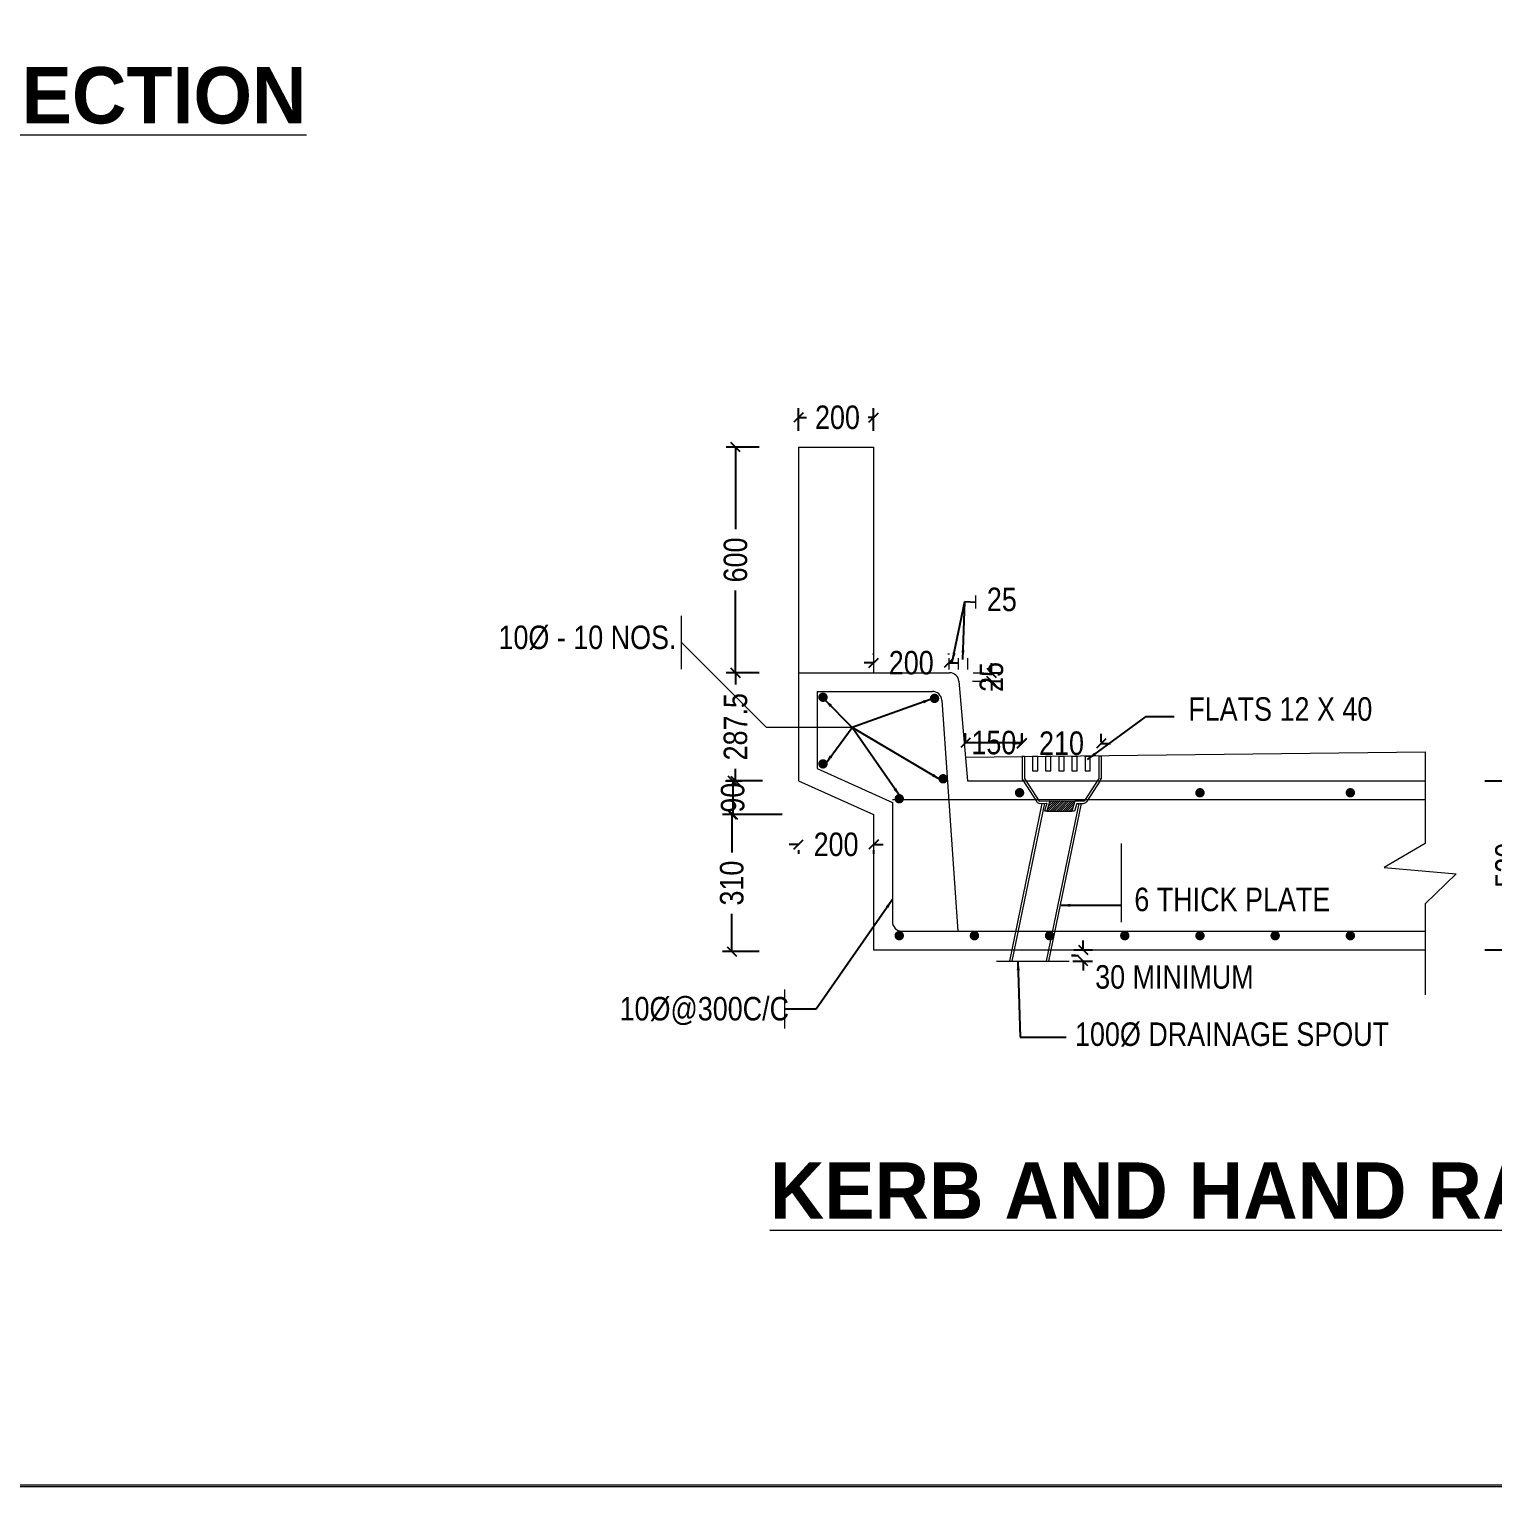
# Model space of a CAD drawing. Header units: millimetres. Extents: x 634443 to 694489, y 49595 to 86592.
# Drawn here: x 658857 to 674428, y 49595 to 65106 of the extents above; entities that cross this region are included whole.
import ezdxf

# ---------------------------------------------------------------- set-up
doc = ezdxf.new("R2010")
doc.units = ezdxf.units.MM
doc.header["$LTSCALE"] = 300
doc.header["$MEASUREMENT"] = 0
doc.layers.add('abutment', color=7, linetype='Continuous')
doc.layers.add('canal', color=7, linetype='Continuous')
doc.styles.add('ARIAL NARROW', font='ARIALN.TTF', dxfattribs={"height": 250})
doc.styles.add('CITYBLUEPR', font='cityb___.ttf')
doc.dimstyles.new('STANDARD$0', dxfattribs={"dimscale": 88.888889, "dimtxt": 0.02, "dimasz": 0.02, "dimexe": 0.05, "dimexo": 0.1, "dimgap": 0.002, "dimtad": 2, "dimdec": 0, "dimzin": 1, "dimdsep": 46, "dimtxsty": 'Standard', "dimcen": 0.09, "dimadec": 0, "dimazin": 0, "dimtfac": 1, "dimtdec": 4, "dimtofl": 0, "dimtmove": 0, "dimatfit": 3, "dimfxl": 1, "dimtolj": 1, "dimtzin": 1, "dimarcsym": 0})
doc.dimstyles.new('STANDARD$7', dxfattribs={"dimtxt": 2, "dimasz": 2, "dimexe": 1.25, "dimexo": 0.625, "dimtad": 1, "dimdec": 0, "dimlfac": 0.5, "dimdsep": 46, "dimtxsty": 'ARIAL NARROW', "dimcen": 2.5, "dimdle": 0.1, "dimse1": 1, "dimse2": 1, "dimadec": 0, "dimazin": 0, "dimtfac": 1, "dimtdec": 0, "dimtmove": 0, "dimatfit": 3, "dimfxl": 1, "dimtolj": 1, "dimtzin": 0, "dimarcsym": 0})

# ---------------------------------------------------------------- blocks, each defined once
blk = doc.blocks.new('_Oblique')
at = {"color": 0, "linetype": 'ByBlock', "lineweight": -2}
blk.add_line((-0.5, -0.5), (0.5, 0.5), dxfattribs=at)
blk = doc.blocks.new('*D31')
at = {"layer": 'abutment', "color": 0, "lineweight": -2, "transparency": 16777216}
for p, q in [((666622, 60658), (666272, 60658)), ((666372, 60658), (666372, 59785)), ((666372, 58258), (666372, 59132)), ((666622, 58258), (666272, 58258))]:
    blk.add_line(p, q, dxfattribs=at)
at = {"layer": 'Defpoints', "color": 0, "lineweight": 9, "transparency": 16777216}
for p in [(666372, 60658), (666722, 60658), (666722, 58258)]:
    blk.add_point(p, dxfattribs=at)
at = {"layer": 'abutment', "color": 0, "lineweight": -2, "transparency": 16777216, "xscale": 100, "yscale": 100, "zscale": 100}
for p, rotation in [((666372, 60658), 90), ((666372, 58258), 270)]:
    blk.add_blockref('_Oblique', p, dxfattribs=dict(at, rotation=rotation))
at = {"layer": 'abutment', "color": 0, "lineweight": 9, "transparency": 16777216, "insert": (666372, 59458), "char_height": 250, "attachment_point": 5, "rotation": 90, "style": 'ARIAL NARROW'}
blk.add_mtext('\\A1;600', dxfattribs=at)
blk = doc.blocks.new('*D32')
at = {"layer": 'abutment', "color": 0, "lineweight": -2, "transparency": 16777216}
for p, q in [((667841, 58453), (667841, 58463)), ((668641, 58453), (668641, 58463)), ((667841, 58363), (667741, 58363)), ((668641, 58363), (668741, 58363))]:
    blk.add_line(p, q, dxfattribs=at)
at = {"layer": 'Defpoints', "color": 0, "lineweight": 9, "transparency": 16777216}
for p in [(667841, 58363), (667841, 58353), (668641, 58353)]:
    blk.add_point(p, dxfattribs=at)
at = {"layer": 'abutment', "color": 0, "lineweight": -2, "transparency": 16777216, "xscale": 100, "yscale": 100, "zscale": 100}
blk.add_blockref('_Oblique', (667841, 58363), dxfattribs=at)
at = {"layer": 'abutment', "color": 0, "lineweight": -2, "transparency": 16777216, "xscale": 100, "yscale": 100, "zscale": 100, "rotation": 180}
blk.add_blockref('_Oblique', (668641, 58363), dxfattribs=at)
at = {"layer": 'abutment', "color": 0, "lineweight": 9, "transparency": 16777216, "insert": (668241, 58363), "char_height": 250, "attachment_point": 5, "style": 'ARIAL NARROW'}
blk.add_mtext('\\A1;200', dxfattribs=at)
blk = doc.blocks.new('*D33')
at = {"layer": 'abutment', "color": 0, "lineweight": -2, "transparency": 16777216}
for p, q in [((666622, 58258), (666272, 58258)), ((666372, 58258), (666372, 58132)), ((666372, 57108), (666372, 57235)), ((666659, 57108), (666272, 57108))]:
    blk.add_line(p, q, dxfattribs=at)
at = {"layer": 'Defpoints', "color": 0, "lineweight": 9, "transparency": 16777216}
for p in [(666722, 58258), (666372, 57108), (666759, 57108)]:
    blk.add_point(p, dxfattribs=at)
at = {"layer": 'abutment', "color": 0, "lineweight": -2, "transparency": 16777216, "xscale": 100, "yscale": 100, "zscale": 100}
for p, rotation in [((666372, 58258), 90), ((666372, 57108), 270)]:
    blk.add_blockref('_Oblique', p, dxfattribs=dict(at, rotation=rotation))
at = {"layer": 'abutment', "color": 0, "lineweight": 9, "transparency": 16777216, "insert": (666372, 57683), "char_height": 250, "attachment_point": 5, "rotation": 90, "style": 'ARIAL NARROW'}
blk.add_mtext('\\A1;287.5', dxfattribs=at)
blk = doc.blocks.new('*D34')
at = {"layer": 'abutment', "color": 0, "lineweight": -2, "transparency": 16777216}
for p, q in [((666266, 57108), (666442, 57108)), ((666342, 57108), (666342, 56748)), ((666866, 56748), (666242, 56748))]:
    blk.add_line(p, q, dxfattribs=at)
at = {"layer": 'Defpoints', "color": 0, "lineweight": 9, "transparency": 16777216}
for p in [(666166, 57108), (666342, 56748), (666966, 56748)]:
    blk.add_point(p, dxfattribs=at)
at = {"layer": 'abutment', "color": 0, "lineweight": -2, "transparency": 16777216, "xscale": 100, "yscale": 100, "zscale": 100}
for p, rotation in [((666342, 57108), 90), ((666342, 56748), 270)]:
    blk.add_blockref('_Oblique', p, dxfattribs=dict(at, rotation=rotation))
at = {"layer": 'abutment', "color": 0, "lineweight": 9, "transparency": 16777216, "insert": (666342, 56928), "char_height": 250, "attachment_point": 5, "rotation": 90, "style": 'ARIAL NARROW'}
blk.add_mtext('\\A1;90', dxfattribs=at)
blk = doc.blocks.new('*D35')
at = {"layer": 'abutment', "color": 0, "lineweight": -2, "transparency": 16777216}
for p, q in [((666622, 56748), (666232, 56748)), ((666332, 56748), (666332, 56346)), ((666332, 55290), (666332, 55693)), ((666622, 55290), (666232, 55290))]:
    blk.add_line(p, q, dxfattribs=at)
at = {"layer": 'Defpoints', "color": 0, "lineweight": 9, "transparency": 16777216}
for p in [(666722, 56748), (666332, 55290), (666722, 55290)]:
    blk.add_point(p, dxfattribs=at)
at = {"layer": 'abutment', "color": 0, "lineweight": -2, "transparency": 16777216, "xscale": 100, "yscale": 100, "zscale": 100}
for p, rotation in [((666332, 56748), 90), ((666332, 55290), 270)]:
    blk.add_blockref('_Oblique', p, dxfattribs=dict(at, rotation=rotation))
at = {"layer": 'abutment', "color": 0, "lineweight": 9, "transparency": 16777216, "insert": (666332, 56019), "char_height": 250, "attachment_point": 5, "rotation": 90, "style": 'ARIAL NARROW'}
blk.add_mtext('\\A1;310', dxfattribs=at)
blk = doc.blocks.new('*D36')
at = {"layer": 'abutment', "color": 0, "lineweight": -2, "transparency": 16777216}
for p, q in [((667041, 56430), (666941, 56430)), ((667041, 56371), (667041, 56330)), ((667841, 56430), (667941, 56430)), ((667841, 56371), (667841, 56330))]:
    blk.add_line(p, q, dxfattribs=at)
at = {"layer": 'Defpoints', "color": 0, "lineweight": 9, "transparency": 16777216}
for p in [(667041, 56471), (667841, 56471), (667841, 56430)]:
    blk.add_point(p, dxfattribs=at)
at = {"layer": 'abutment', "color": 0, "lineweight": -2, "transparency": 16777216, "xscale": 100, "yscale": 100, "zscale": 100}
blk.add_blockref('_Oblique', (667041, 56430), dxfattribs=at)
at = {"layer": 'abutment', "color": 0, "lineweight": -2, "transparency": 16777216, "xscale": 100, "yscale": 100, "zscale": 100, "rotation": 180}
blk.add_blockref('_Oblique', (667841, 56430), dxfattribs=at)
at = {"layer": 'abutment', "color": 0, "lineweight": 9, "transparency": 16777216, "insert": (667441, 56430), "char_height": 250, "attachment_point": 5, "style": 'ARIAL NARROW'}
blk.add_mtext('\\A1;200', dxfattribs=at)
blk = doc.blocks.new('*D37')
at = {"layer": 'abutment', "color": 0, "lineweight": -2, "transparency": 16777216}
for p, q in [((669419, 57506), (669319, 57506)), ((669419, 57515), (669419, 57606)), ((670261, 57520), (670261, 57606)), ((670261, 57506), (670361, 57506))]:
    blk.add_line(p, q, dxfattribs=at)
at = {"layer": 'Defpoints', "color": 0, "lineweight": 9, "transparency": 16777216}
for p in [(669419, 57506), (669419, 57415), (670261, 57420)]:
    blk.add_point(p, dxfattribs=at)
at = {"layer": 'abutment', "color": 0, "lineweight": -2, "transparency": 16777216, "xscale": 100, "yscale": 100, "zscale": 100}
blk.add_blockref('_Oblique', (669419, 57506), dxfattribs=at)
at = {"layer": 'abutment', "color": 0, "lineweight": -2, "transparency": 16777216, "xscale": 100, "yscale": 100, "zscale": 100, "rotation": 180}
blk.add_blockref('_Oblique', (670261, 57506), dxfattribs=at)
at = {"layer": 'abutment', "color": 0, "lineweight": 9, "transparency": 16777216, "insert": (669840, 57506), "char_height": 250, "attachment_point": 5, "style": 'ARIAL NARROW'}
blk.add_mtext('\\A1;210', dxfattribs=at)
blk = doc.blocks.new('*D38')
at = {"layer": 'abutment', "color": 0, "lineweight": -2, "transparency": 16777216}
for p, q in [((669089, 58258), (669195, 58258)), ((669095, 58258), (669095, 58358)), ((669089, 58167), (669195, 58167)), ((669095, 58167), (669095, 58067))]:
    blk.add_line(p, q, dxfattribs=at)
at = {"layer": 'Defpoints', "color": 0, "lineweight": 9, "transparency": 16777216}
for p in [(668989, 58258), (669095, 58258), (668989, 58167)]:
    blk.add_point(p, dxfattribs=at)
at = {"layer": 'abutment', "color": 0, "lineweight": -2, "transparency": 16777216, "xscale": 100, "yscale": 100, "zscale": 100}
for p, rotation in [((669095, 58258), 270), ((669095, 58167), 90)]:
    blk.add_blockref('_Oblique', p, dxfattribs=dict(at, rotation=rotation))
at = {"layer": 'abutment', "color": 0, "lineweight": 9, "transparency": 16777216, "insert": (669095, 58213), "char_height": 250, "attachment_point": 5, "rotation": 90, "style": 'ARIAL NARROW'}
blk.add_mtext('\\A1;25', dxfattribs=at)
blk = doc.blocks.new('*D39')
at = {"layer": 'abutment', "color": 0, "lineweight": -2, "transparency": 16777216}
for p, q in [((668819, 57508), (668819, 57613)), ((669421, 57513), (668819, 57513)), ((669421, 57515), (669421, 57613))]:
    blk.add_line(p, q, dxfattribs=at)
at = {"layer": 'Defpoints', "color": 0, "lineweight": 9, "transparency": 16777216}
for p in [(668819, 57513), (668819, 57408), (669421, 57415)]:
    blk.add_point(p, dxfattribs=at)
at = {"layer": 'abutment', "color": 0, "lineweight": -2, "transparency": 16777216, "xscale": 100, "yscale": 100, "zscale": 100, "rotation": 180}
blk.add_blockref('_Oblique', (668819, 57513), dxfattribs=at)
at = {"layer": 'abutment', "color": 0, "lineweight": -2, "transparency": 16777216, "xscale": 100, "yscale": 100, "zscale": 100}
blk.add_blockref('_Oblique', (669421, 57513), dxfattribs=at)
at = {"layer": 'abutment', "color": 0, "lineweight": 9, "transparency": 16777216, "insert": (669120, 57513), "char_height": 250, "attachment_point": 5, "style": 'ARIAL NARROW'}
blk.add_mtext('\\A1;150', dxfattribs=at)
blk = doc.blocks.new('*D40')
at = {"layer": 'abutment', "color": 0, "lineweight": -2, "transparency": 16777216}
for p, q in [((669970, 55308), (670169, 55308)), ((670069, 55308), (670069, 55408)), ((669960, 55188), (670169, 55188)), ((670069, 55188), (670069, 55088))]:
    blk.add_line(p, q, dxfattribs=at)
at = {"layer": 'Defpoints', "color": 0, "lineweight": 9, "transparency": 16777216}
for p in [(669870, 55308), (669860, 55188), (670069, 55188)]:
    blk.add_point(p, dxfattribs=at)
at = {"layer": 'abutment', "color": 0, "lineweight": -2, "transparency": 16777216, "xscale": 100, "yscale": 100, "zscale": 100}
for p, rotation in [((670069, 55308), 270), ((670069, 55188), 90)]:
    blk.add_blockref('_Oblique', p, dxfattribs=dict(at, rotation=rotation))
at = {"layer": 'abutment', "color": 0, "lineweight": 9, "transparency": 16777216, "insert": (670069, 55248), "char_height": 250, "attachment_point": 5, "rotation": 90, "style": 'ARIAL NARROW'}
blk.add_mtext("\\A1;'", dxfattribs=at)
blk = doc.blocks.new('*D41')
at = {"layer": 'abutment', "color": 0, "lineweight": -2, "transparency": 16777216}
for p, q in [((667041, 60833), (667041, 61075)), ((667841, 60833), (667841, 61075)), ((667041, 60975), (667128, 60975)), ((667841, 60975), (667784, 60975))]:
    blk.add_line(p, q, dxfattribs=at)
at = {"layer": 'Defpoints', "color": 0, "lineweight": 9, "transparency": 16777216}
for p in [(667841, 60975), (667041, 60733), (667841, 60733)]:
    blk.add_point(p, dxfattribs=at)
at = {"layer": 'abutment', "color": 0, "lineweight": -2, "transparency": 16777216, "xscale": 100, "yscale": 100, "zscale": 100, "rotation": 180}
blk.add_blockref('_Oblique', (667041, 60975), dxfattribs=at)
at = {"layer": 'abutment', "color": 0, "lineweight": -2, "transparency": 16777216, "xscale": 100, "yscale": 100, "zscale": 100}
blk.add_blockref('_Oblique', (667841, 60975), dxfattribs=at)
at = {"layer": 'abutment', "color": 0, "lineweight": 9, "transparency": 16777216, "insert": (667456, 60975), "char_height": 250, "attachment_point": 5, "style": 'ARIAL NARROW'}
blk.add_mtext('\\A1;200', dxfattribs=at)
blk = doc.blocks.new('*D42')
at = {"layer": 'abutment', "color": 0, "lineweight": -2, "transparency": 16777216}
for p, q in [((674343, 57108), (674681, 57108)), ((674581, 57108), (674581, 56535)), ((674581, 55309), (674581, 55883)), ((674343, 55309), (674681, 55309))]:
    blk.add_line(p, q, dxfattribs=at)
at = {"layer": 'Defpoints', "color": 0, "lineweight": 9, "transparency": 16777216}
for p in [(674243, 57108), (674243, 55309), (674581, 55309)]:
    blk.add_point(p, dxfattribs=at)
at = {"layer": 'abutment', "color": 0, "lineweight": -2, "transparency": 16777216, "xscale": 100, "yscale": 100, "zscale": 100}
for p, rotation in [((674581, 57108), 90), ((674581, 55309), 270)]:
    blk.add_blockref('_Oblique', p, dxfattribs=dict(at, rotation=rotation))
at = {"layer": 'abutment', "color": 0, "lineweight": 9, "transparency": 16777216, "insert": (674581, 56209), "char_height": 250, "attachment_point": 5, "rotation": 90, "style": 'ARIAL NARROW'}
blk.add_mtext('\\A1;520', dxfattribs=at)

msp = doc.modelspace()

# ---------------------------------------------------------------- hatches: boundary and pattern name
at = {"layer": 'abutment', "lineweight": 9}
h = msp.add_hatch(dxfattribs=at)
h.set_pattern_fill('LINE', color=0, scale=5, angle=45, style=0)
h.set_pattern_definition([(45, (665339.031, 56918.232), (-11.22532, 11.22532), [])])
h.paths.add_polyline_path([(669716.8, 56894.7), (669685.1, 56785), (669950.6, 56785), (669981.3, 56891.6)])

# ---------------------------------------------------------------- linework, layer by layer
at = {"color": 0, "linetype": 'ByBlock', "lineweight": 9}
for points in [[(634443.5, 86592.1), (694473.5, 86592.1), (694473.5, 49595), (634443.5, 49595)], [(634458.5, 86577.1), (694458.5, 86577.1), (694458.5, 49610), (634458.5, 49610)]]:
    msp.add_lwpolyline(points, close=True, dxfattribs=at)
at = {"layer": 'abutment', "color": 0, "lineweight": 9}
for p, q in [((667040.8, 60658.4), (667040.8, 57108.4)), ((667040.8, 60658.4), (667840.8, 60658.4)), ((667840.8, 60658.4), (667840.8, 58258.4)), ((668928, 58939.8), (668928, 59078.9)), ((665798.1, 58296), (665798.1, 58865.1)), ((666699.1, 57676.1), (665798.1, 58580.5)), ((668640.8, 58413.4), (668640.8, 58291.7)), ((668640.8, 58413.4), (668640.8, 58291.7)), ((668740.8, 58413.4), (668740.8, 58291.7)), ((668740.8, 58413.4), (668740.8, 58291.7)), ((668840.8, 58413.4), (668840.8, 58291.7)), ((668840.8, 58413.4), (668840.8, 58291.7)), ((667040.8, 58258.4), (667840.8, 58258.4)), ((667840.8, 58258.4), (668649.2, 58258.4)), ((668900.2, 58258.4), (669011.6, 58258.4)), ((668748.8, 58167.1), (668840.8, 57108.4)), ((668891.3, 58167.1), (669033.9, 58167.1)), ((667240.8, 58058.4), (667240.8, 57237.7)), ((667240.8, 58058.4), (667840.8, 58058.4)), ((667840.8, 58058.4), (668465.8, 58058.4)), ((668565.4, 57967.1), (668737.5, 55507.8)), ((667612.8, 57676.1), (666699.1, 57676.1)), ((668819.1, 57358.4), (673708.4, 57416.5)), ((669446.5, 57365.5), (669419.4, 57365.5)), ((669420.7, 57370.8), (669420.7, 57135.5)), ((669444.7, 57370.8), (669444.7, 57130.8)), ((670266.1, 57371), (670233.5, 57371)), ((670236.7, 57370.8), (670236.7, 57130.8)), ((670260.7, 57370.8), (670260.7, 57135.5)), ((670260.7, 57370.8), (670260.7, 57130.8)), ((670260.7, 57370.8), (670260.7, 57370.8)), ((673708.4, 57416.5), (673708.4, 56438.8)), ((667240.8, 57237.7), (668040.8, 56877.7)), ((667040.8, 57108.4), (667840.8, 56748.4)), ((668840.8, 57108.4), (673708.4, 57108.4)), ((669427.2, 57113.7), (669575.9, 56885)), ((669444.7, 57130.8), (669600.7, 56890.8)), ((670236.7, 57130.8), (670080.7, 56890.8)), ((670254.3, 57113.7), (670105.6, 56885)), ((668040.8, 56908.7), (673708.4, 56908.7)), ((668040.8, 56877.7), (668040.8, 55607.8)), ((669631.6, 56866.8), (669285.5, 55188.1)), ((669657.9, 56868.1), (669311.4, 55188.1)), ((669600.7, 56890.8), (669716.8, 56894.7)), ((669609.4, 56866.8), (669684.1, 56871)), ((669684.1, 56871), (669659.3, 56785)), ((670022.7, 56865.5), (669676.9, 55188.1)), ((669716.8, 56894.7), (669685.1, 56785)), ((670047.3, 56865.2), (669701.6, 55188.1)), ((669716.8, 56894.7), (669981.3, 56891.6)), ((669981.3, 56891.6), (669950.6, 56785)), ((670002.8, 56865.7), (669979.5, 56785)), ((670080.7, 56890.8), (669981.3, 56891.6)), ((670002.8, 56865.7), (670072.1, 56866.8)), ((667840.8, 56748.4), (667840.8, 55308.1)), ((669685.1, 56785), (669659.3, 56785)), ((669685.1, 56785), (669950.6, 56785)), ((669979.5, 56785), (669950.6, 56785)), ((670478.3, 55603.8), (670478.3, 56441.5)), ((673708.4, 56438.8), (673273.2, 56186.4)), ((673273.2, 56186.4), (674039.3, 56117.6)), ((674039.3, 56117.6), (673708.4, 55799.9)), ((673708.4, 55799.9), (673708.4, 54828.4)), ((668140.8, 55507.8), (673708.4, 55507.8)), ((667840.8, 55308.1), (673708.4, 55308.1)), ((669147, 55188.1), (669922.4, 55188.1)), ((666894.7, 54471.5), (666894.7, 54886.6))]:
    msp.add_line(p, q, dxfattribs=at)
at = {"layer": 'abutment', "color": 0, "lineweight": 9, "const_width": 50}
for points in [[(667276.9, 57996.8, 1), (667326.9, 57996.8, 1)], [(668463.7, 57984.6, 1), (668513.7, 57984.6, 1)], [(667276.9, 57288, 1), (667326.9, 57288, 1)], [(668555.5, 57129.1, 1), (668605.5, 57129.1, 1)], [(669368.4, 56980.5, -1), (669418.4, 56980.5, -1)], [(671288.2, 56980.5, -1), (671338.2, 56980.5, -1)], [(672888.2, 56980.5, -1), (672938.2, 56980.5, -1)], [(668088.2, 56916.7, 1), (668138.2, 56916.7, 1)], [(668088.2, 55459.6, -1), (668138.2, 55459.6, -1)], [(668888.2, 55459.6, -1), (668938.2, 55459.6, -1)], [(669688.2, 55459.6, -1), (669738.2, 55459.6, -1)], [(670488.2, 55459.6, -1), (670538.2, 55459.6, -1)], [(671288.2, 55459.6, -1), (671338.2, 55459.6, -1)], [(672088.2, 55459.6, -1), (672138.2, 55459.6, -1)], [(672888.2, 55459.6, -1), (672938.2, 55459.6, -1)]]:
    msp.add_lwpolyline(points, format="xyb", close=True, dxfattribs=at)
at = {"layer": 'abutment', "color": 0, "lineweight": 9}
for points in [[(669586.4, 57366.9), (669529.8, 57366.9), (669529.8, 57214.3), (669586.4, 57214.3)], [(669726.4, 57366.9), (669669.8, 57366.9), (669669.8, 57214.3), (669726.4, 57214.3)], [(669866.4, 57366.9), (669809.8, 57366.9), (669809.8, 57214.3), (669866.4, 57214.3)], [(670006.4, 57366.9), (669949.8, 57366.9), (669949.8, 57214.3), (670006.4, 57214.3)], [(670146.4, 57366.9), (670089.8, 57366.9), (670089.8, 57214.3), (670146.4, 57214.3)]]:
    msp.add_lwpolyline(points, close=True, dxfattribs=at)
for centre, radius, start, end in [((668649.2, 58158.4), 100, 4.96974, 90), ((668465.8, 57958.4), 100, 4.96974, 90), ((669460.7, 57135.5), 40, 180, 213.02387), ((670220.7, 57135.5), 40, 326.97613, 0), ((669609.4, 56906.8), 40, 213.02387, 270), ((670072.1, 56906.8), 40, 270, 326.97613), ((668140.8, 55607.8), 100, 180, 270)]:
    msp.add_arc(centre, radius, start, end, dxfattribs=at)
for p in [(669424.1, 57367.6), (670006.4, 57366.9), (670089.8, 57366.9), (670260.7, 57370.8), (670260.7, 57370.8), (670260.7, 57130.8), (669928.8, 56785)]:
    msp.add_point(p, dxfattribs=at)
at = {"layer": 'canal', "color": 0, "linetype": 'Continuous', "lineweight": 9}
msp.add_line((694458.5, 49610), (634458.5, 49610), dxfattribs=at)

# ---------------------------------------------------------------- texts
at = {"layer": 'abutment', "color": 0, "lineweight": 9}
for s, height, style, p in [('%%UCROSS SECTION', 600, 'CITYBLUEPR', (655164.1, 64103.1)), ('10%%C - 10 NOS.', 250, 'ARIAL NARROW', (663849.2, 58509.6)), ('FLATS 12 X 40', 250, 'ARIAL NARROW', (671188.9, 57746.8)), ('6 THICK PLATE', 250, 'ARIAL NARROW', (670615, 55720.3)), ('30 MINIMUM', 250, 'ARIAL NARROW', (670197.9, 54895.6)), ('10%%C@300C/C', 250, 'ARIAL NARROW', (665137.8, 54557.4)), ('100%%C DRAINAGE SPOUT', 250, 'ARIAL NARROW', (669983.4, 54286.4)), ('%%UKERB AND HAND RAILS', 600, 'CITYBLUEPR', (666736.1, 52446.4))]:
    msp.add_text(s, height=height, dxfattribs=dict(at, style=style)).set_placement(p)
at = {"layer": 'abutment', "color": 0, "lineweight": 9, "insert": (669205, 59036.6), "char_height": 250, "attachment_point": 5, "style": 'ARIAL NARROW'}
msp.add_mtext('\\A1;25', dxfattribs=at)

# ---------------------------------------------------------------- dimensions: what is measured, and where the dimension line sits
at = {"layer": 'abutment', "color": 0, "lineweight": 9}
for base, p1, p2, text, picture, middle in [((667840.8, 60974.9), (667040.8, 60732.7), (667840.8, 60732.7), '200', '*D41', (667456.1, 60974.9)), ((668819.1, 57512.6), (669420.7, 57415.3), (668819.1, 57408.1), '150', '*D39', (669119.9, 57512.6))]:
    dim = msp.add_linear_dim(base=base, p1=p1, p2=p2, text=text, dimstyle='STANDARD$0', override={"dimscale": 1, "dimtxt": 250, "dimasz": 100, "dimexe": 100, "dimexo": 100, "dimgap": 100, "dimtad": 0, "dimtoh": 1, "dimzin": 0, "dimtxsty": 'ARIAL NARROW', "dimblk1": 'Oblique', "dimblk2": 'Oblique', "dimsah": 1, "dimtzin": 0}, dxfattribs=at)
    dim.commit()
    dim.dimension.update_dxf_attribs({"geometry": picture, "text_midpoint": middle, "dimtype": 160})
for base, p1, p2, text, picture, middle in [((666372.3, 60658.4), (666722.5, 58258.4), (666722.5, 60658.4), '600', '*D31', (666372.3, 59458.4)), ((666372.3, 57108.4), (666722.5, 58258.4), (666758.7, 57108.4), '287.5', '*D33', (666372.3, 57683.4)), ((674580.8, 55309), (674242.7, 57108.4), (674242.7, 55309), '520', '*D42', (674580.8, 56208.7)), ((666331.6, 55290.3), (666722.5, 56748.4), (666722.5, 55290.3), '310', '*D35', (666331.6, 56019.4))]:
    dim = msp.add_linear_dim(base=base, p1=p1, p2=p2, angle=90, text=text, dimstyle='STANDARD$0', override={"dimscale": 1, "dimtxt": 250, "dimasz": 100, "dimexe": 100, "dimexo": 100, "dimgap": 100, "dimtad": 0, "dimtoh": 1, "dimzin": 0, "dimtxsty": 'ARIAL NARROW', "dimblk1": 'Oblique', "dimblk2": 'Oblique', "dimsah": 1, "dimtzin": 0}, dxfattribs=at)
    dim.commit()
    dim.dimension.update_dxf_attribs({"geometry": picture, "text_midpoint": middle})
for base, p1, p2, text, picture, middle in [((667840.8, 58362.6), (668640.8, 58352.5), (667840.8, 58352.5), '200', '*D32', (668240.8, 58362.6)), ((669419.4, 57505.9), (670260.7, 57420.5), (669419.4, 57415.3), '210', '*D37', (669840.1, 57505.9)), ((667840.8, 56430.5), (667040.8, 56471.1), (667840.8, 56471.1), '200', '*D36', (667440.8, 56430.5))]:
    dim = msp.add_linear_dim(base=base, p1=p1, p2=p2, text=text, dimstyle='STANDARD$0', override={"dimscale": 1, "dimtxt": 250, "dimasz": 100, "dimexe": 100, "dimexo": 100, "dimgap": 100, "dimtad": 0, "dimtoh": 1, "dimzin": 0, "dimtxsty": 'ARIAL NARROW', "dimblk1": 'Oblique', "dimblk2": 'Oblique', "dimsah": 1, "dimtzin": 0}, dxfattribs=at)
    dim.commit()
    dim.dimension.update_dxf_attribs({"geometry": picture, "text_midpoint": middle})
for base, p1, p2, text, picture, middle in [((669095.1, 58258.4), (668989.3, 58167.1), (668989.3, 58258.4), '25', '*D38', (669095.1, 58212.7)), ((666342.1, 56748.4), (666166.5, 57108.4), (666966.5, 56748.4), '90', '*D34', (666342.1, 56928.4)), ((670069.1, 55188.1), (669869.8, 55308.1), (669859.9, 55188.1), "'", '*D40', (670069.1, 55248.1))]:
    dim = msp.add_linear_dim(base=base, p1=p1, p2=p2, angle=90, text=text, dimstyle='STANDARD$0', override={"dimscale": 1, "dimtxt": 250, "dimasz": 100, "dimexe": 100, "dimexo": 100, "dimgap": 100, "dimtad": 0, "dimtoh": 1, "dimzin": 0, "dimtxsty": 'ARIAL NARROW', "dimblk1": 'Oblique', "dimblk2": 'Oblique', "dimsah": 1, "dimtzin": 0}, dxfattribs=at)
    dim.commit()
    dim.dimension.update_dxf_attribs({"geometry": picture, "text_midpoint": middle, "dimtype": 160})

# ---------------------------------------------------------------- leaders
for points in [[(668677.3, 58369.4), (668811, 59014.9)], [(668788.7, 58397.2), (668811, 59014.9), (668928, 59009.3)], [(667315.8, 57976), (667612.8, 57676.1)], [(668464, 57980.5), (667612.8, 57676.1)], [(670116.6, 57333.9), (670741.8, 57791.3), (671038.6, 57791.3)], [(667326.9, 57288), (667612.8, 57676.1)], [(668559.7, 57115.2), (667612.8, 57676.1), (667625.1, 57676.1)], [(668124.5, 56938.9), (667612.8, 57676.1)], [(668040.8, 55845.4), (667231.1, 54679.1), (666894.7, 54679.1)], [(669834.7, 55782.6), (670478.3, 55782.6)], [(669376.3, 55191.3), (669401.2, 54379), (669890.4, 54379)]]:
    msp.add_leader(points, dimstyle='STANDARD$7', override={"dimtxt": 250, "dimasz": 100, "dimexe": 100, "dimexo": 100, "dimgap": 100, "dimtad": 0, "dimtoh": 1, "dimlfac": 1, "dimzin": 0, "dimtxsty": 'ARIAL NARROW', "dimcen": 0.09, "dimtdec": 4, "dimtofl": 0}, dxfattribs=at)

doc.saveas('drawing.dxf')
